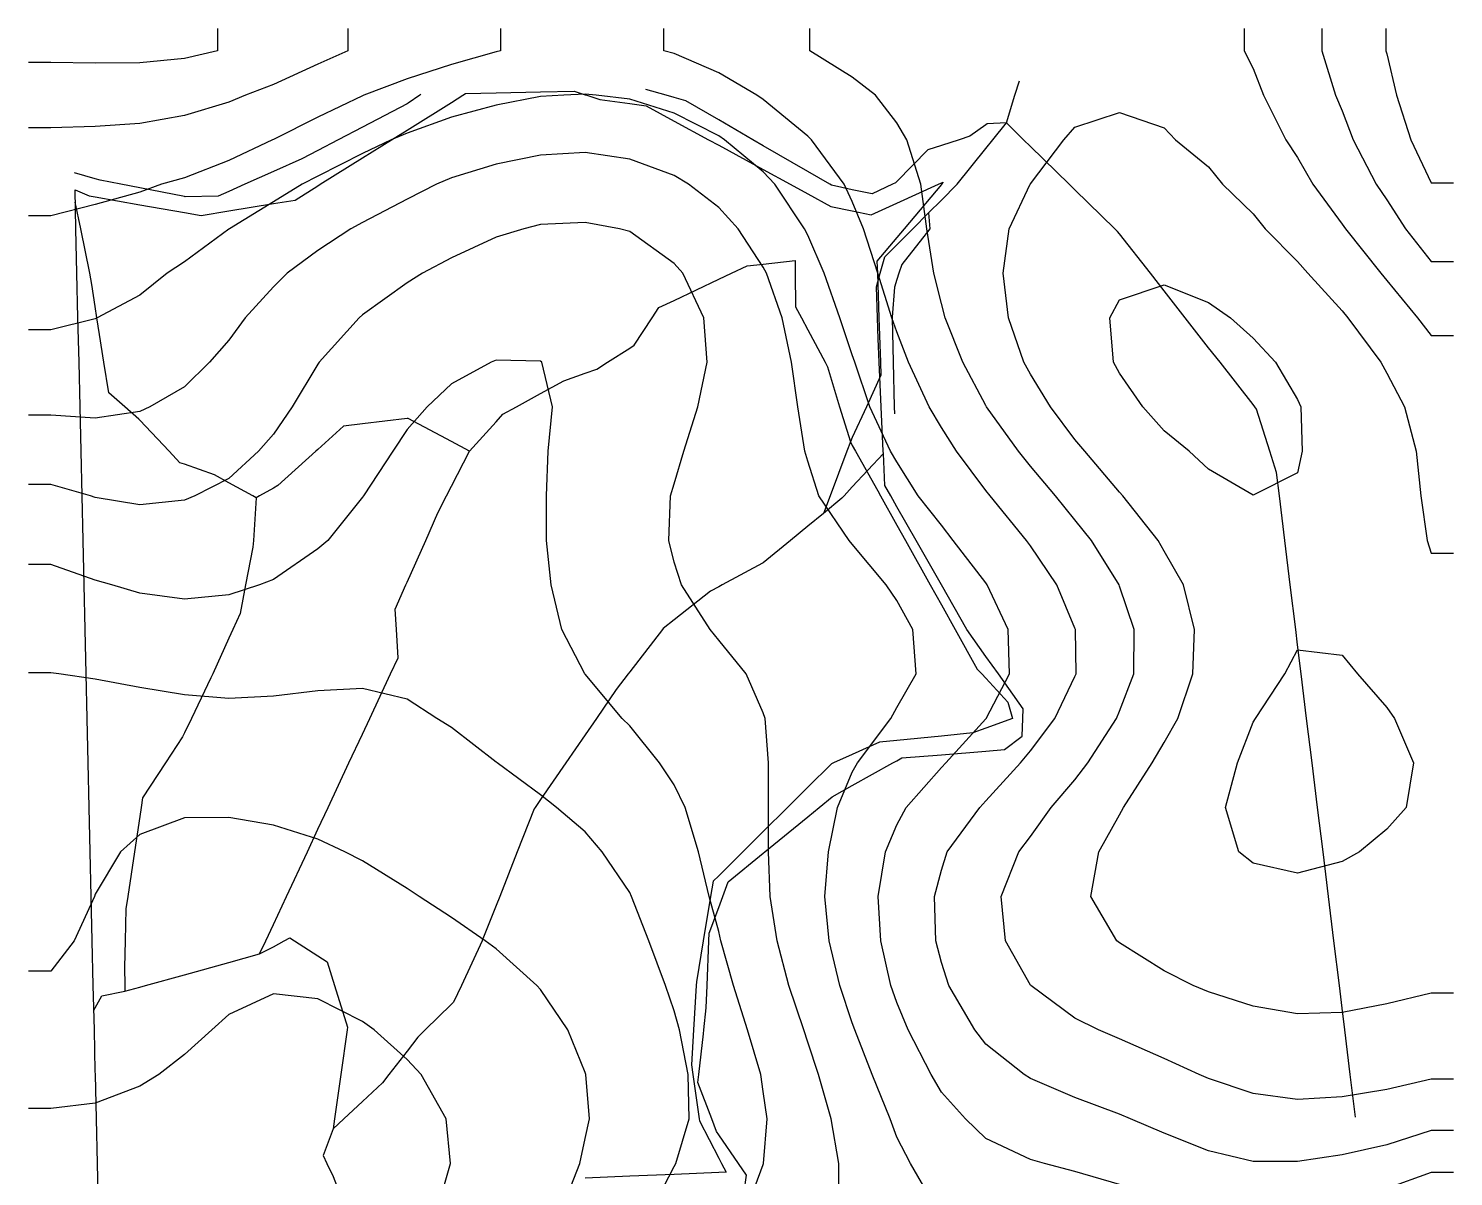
# Model space of a CAD drawing. Header units: millimetres. Extents: x -30 to 930, y -20 to 1180.
# Drawn here: x -30 to 930, y 407 to 1180 of the extents above; entities that cross this region are included whole.
import ezdxf

# ---------------------------------------------------------------- set-up
doc = ezdxf.new("R2010")
doc.units = ezdxf.units.MM
for name, color, linetype in [('contours', 254, 'Continuous'), ('parks', 110, 'Continuous'), ('roads_2', 50, 'Continuous'), ('roads_3', 192, 'Continuous'), ('roads_4', 198, 'Continuous')]:
    doc.layers.add(name, color=color, linetype=linetype)

msp = doc.modelspace()

# ---------------------------------------------------------------- linework, layer by layer
at = {"layer": 'contours'}
for points in [[(97.3502554983, 1180.3309367, 114.352539062), (97.3502554983, 1165.3309367, 114.352539062), (75.0000001959, 1160.09425473, 114.352539062), (45.0000001959, 1157.14636095, 114.352539062), (15.0000001959, 1156.87166073, 114.352539062), (-14.9999998041, 1157.49053257, 114.352539062), (-29.9999998041, 1157.49053257, 114.352539062)], [(185.207310876, 1180.3309367, 104.352539062), (185.207310876, 1165.3309367, 104.352539062), (165.000000196, 1156.36998145, 104.352539062), (135.000000196, 1142.64163609, 104.352539062), (116.211280095, 1135.3309367, 104.352539062), (105.000000196, 1130.65041802, 104.352539062), (75.0000001959, 1121.67673938, 104.352539062), (45.0000001959, 1116.38778813, 104.352539062), (15.0000001959, 1114.29843369, 104.352539062), (-14.9999998041, 1113.42312186, 104.352539062), (-29.9999998041, 1113.42312186, 104.352539062)], [(288.017881859, 1180.3309367, 94.3525390625), (288.017881859, 1165.3309367, 94.3525390625), (285.000000196, 1164.63005139, 94.3525390625), (255.000000196, 1156.05925835, 94.3525390625), (225.000000196, 1146.34788879, 94.3525390625), (195.84457433, 1135.3309367, 94.3525390625), (195.000000196, 1134.97800093, 94.3525390625), (165.000000196, 1120.62493773, 94.3525390625), (135.000000196, 1105.58787154, 94.3525390625), (134.398984244, 1105.3309367, 94.3525390625), (105.000000196, 1091.29036671, 94.3525390625), (75.0000001959, 1079.58200228, 94.3525390625), (59.6401158214, 1075.3309367, 94.3525390625), (45.0000001959, 1069.94273867, 94.3525390625), (15.0000001959, 1061.6732168, 94.3525390625), (-14.9999998041, 1054.15446611, 94.3525390625), (-29.9999998041, 1054.15446611, 94.3525390625)], [(930.000000196, 437.647139145, 94.3525390625), (915.000000196, 437.647139145, 94.3525390625), (885.000000196, 427.806593066, 94.3525390625), (855.000000196, 421.175825447, 94.3525390625), (825.000000196, 416.56626477, 94.3525390625), (795.000000196, 416.756983208, 94.3525390625), (765.000000196, 423.763644177, 94.3525390625), (735.000000196, 435.767292767, 94.3525390625), (712.486589187, 445.330936696, 94.3525390625), (705.000000196, 448.638823328, 94.3525390625), (675.000000196, 459.705679443, 94.3525390625), (645.000000196, 472.501146019, 94.3525390625), (640.753264242, 475.330936696, 94.3525390625), (615.000000196, 495.730825247, 94.3525390625), (607.461281394, 505.330936696, 94.3525390625), (590.03491545, 535.330936696, 94.3525390625), (585.000000196, 550.758274441, 94.3525390625), (581.19281154, 565.330936696, 94.3525390625), (580.257514739, 595.330936696, 94.3525390625), (585.000000196, 613.023131056, 94.3525390625), (588.907735395, 625.330936696, 94.3525390625), (610.907754262, 655.330936696, 94.3525390625), (615.000000196, 659.652520366, 94.3525390625), (638.390163837, 685.330936696, 94.3525390625), (645.000000196, 693.377838132, 94.3525390625), (661.399891861, 715.330936696, 94.3525390625), (675.000000196, 743.58367251, 94.3525390625), (675.745427537, 745.330936696, 94.3525390625), (675.310870291, 775.330936696, 94.3525390625), (675.000000196, 776.155568989, 94.3525390625), (662.87560471, 805.330936696, 94.3525390625), (645.000000196, 831.627872218, 94.3525390625), (642.31073401, 835.330936696, 94.3525390625), (617.919365983, 865.330936696, 94.3525390625), (615.000000196, 869.003010928, 94.3525390625), (595.143207651, 895.330936696, 94.3525390625), (585.000000196, 911.316943068, 94.3525390625), (576.819080886, 925.330936696, 94.3525390625), (562.809465554, 955.330936696, 94.3525390625), (555.000000196, 975.969649098, 94.3525390625), (551.578155454, 985.330936696, 94.3525390625), (542.203659165, 1015.3309367, 94.3525390625), (532.624418753, 1045.3309367, 94.3525390625), (525.000000196, 1063.65920688, 94.3525390625), (519.473344087, 1075.3309367, 94.3525390625), (497.600514661, 1105.3309367, 94.3525390625), (495.000000196, 1107.86291522, 94.3525390625), (465.000000196, 1132.46996954, 94.3525390625), (460.594006486, 1135.3309367, 94.3525390625), (435.000000196, 1150.46034815, 94.3525390625), (405.000000196, 1163.38761438, 94.3525390625), (398.008009601, 1165.3309367, 94.3525390625), (398.008009601, 1180.3309367, 94.3525390625)], [(930.000000196, 472.202824562, 104.352539062), (915.000000196, 472.202824562, 104.352539062), (885.000000196, 465.103228645, 104.352539062), (855.000000196, 460.183376946, 104.352539062), (825.000000196, 458.410580795, 104.352539062), (795.000000196, 462.612793413, 104.352539062), (765.000000196, 472.611393036, 104.352539062), (758.764285401, 475.330936696, 104.352539062), (735.000000196, 486.131053312, 104.352539062), (705.000000196, 499.40481378, 104.352539062), (690.899237069, 505.330936696, 104.352539062), (675.000000196, 513.27206297, 104.352539062), (645.225498673, 535.330936696, 104.352539062), (645.000000196, 535.597553597, 104.352539062), (628.201586855, 565.330936696, 104.352539062), (625.242781074, 595.330936696, 104.352539062), (637.100897744, 625.330936696, 104.352539062), (645.000000196, 635.665895183, 104.352539062), (659.054800309, 655.330936696, 104.352539062), (675.000000196, 673.986648301, 104.352539062), (683.613392244, 685.330936696, 104.352539062), (702.994612747, 715.330936696, 104.352539062), (705.000000196, 720.204596956, 104.352539062), (714.678449989, 745.330936696, 104.352539062), (714.83812085, 775.330936696, 104.352539062), (705.000000196, 804.495396151, 104.352539062), (704.69879186, 805.330936696, 104.352539062), (686.043593327, 835.330936696, 104.352539062), (675.000000196, 849.092216188, 104.352539062), (661.803920466, 865.330936696, 104.352539062), (645.000000196, 885.389959551, 104.352539062), (636.985001577, 895.330936696, 104.352539062), (615.498743283, 925.330936696, 104.352539062), (615.000000196, 926.188653917, 104.352539062), (599.372918617, 955.330936696, 104.352539062), (587.507718948, 985.330936696, 104.352539062), (585.000000196, 995.044420019, 104.352539062), (579.934305327, 1015.3309367, 104.352539062), (575.216206466, 1045.3309367, 104.352539062), (571.066212813, 1075.3309367, 104.352539062), (561.644733143, 1105.3309367, 104.352539062), (555.000000196, 1116.8473764, 104.352539062), (540.578163797, 1135.3309367, 104.352539062), (525.000000196, 1147.53846002, 104.352539062), (496.318105176, 1165.3309367, 104.352539062), (496.318105176, 1180.3309367, 104.352539062)], [(788.890030082, 1180.3309367, 104.352539062), (788.890030082, 1165.3309367, 104.352539062), (795.000000196, 1153.37351407, 104.352539062), (802.035295839, 1135.3309367, 104.352539062), (817.057689334, 1105.3309367, 104.352539062), (825.000000196, 1093.33850259, 104.352539062), (835.181858462, 1075.3309367, 104.352539062), (855.000000196, 1048.52279462, 104.352539062), (857.136550133, 1045.3309367, 104.352539062), (880.968857774, 1015.3309367, 104.352539062), (885.000000196, 1010.53161597, 104.352539062), (905.809920597, 985.330936696, 104.352539062), (915.000000196, 973.326392523, 104.352539062), (930.000000196, 973.326392523, 104.352539062)], [(841.339861806, 1180.3309367, 94.3525390625), (841.339861806, 1165.3309367, 94.3525390625), (850.561652313, 1135.3309367, 94.3525390625), (855.000000196, 1124.81299544, 94.3525390625), (862.309064452, 1105.3309367, 94.3525390625), (877.866438147, 1075.3309367, 94.3525390625), (885.000000196, 1064.87801876, 94.3525390625), (897.577317801, 1045.3309367, 94.3525390625), (915.000000196, 1023.32007188, 94.3525390625), (930.000000196, 1023.32007188, 94.3525390625)], [(884.476865477, 1180.3309367, 84.3525390625), (884.476865477, 1165.3309367, 84.3525390625), (885.000000196, 1163.25462611, 84.3525390625), (891.539436269, 1135.3309367, 84.3525390625), (901.348160147, 1105.3309367, 84.3525390625), (915.000000196, 1076.31366028, 84.3525390625), (930.000000196, 1076.31366028, 84.3525390625)], [(705.000000196, 401.238445602, 84.3525390625), (675.000000196, 409.983708024, 84.3525390625), (654.443390217, 415.330936696, 84.3525390625), (645.000000196, 418.090013654, 84.3525390625), (615.000000196, 432.241849237, 84.3525390625), (601.30639048, 445.330936696, 84.3525390625), (585.000000196, 463.447973667, 84.3525390625), (578.11503879, 475.330936696, 84.3525390625), (562.569593387, 505.330936696, 84.3525390625), (555.000000196, 523.881291786, 84.3525390625), (550.96012545, 535.330936696, 84.3525390625), (544.104859259, 565.330936696, 84.3525390625), (542.305253317, 595.330936696, 84.3525390625), (547.273981885, 625.330936696, 84.3525390625), (555.000000196, 643.657402326, 84.3525390625), (561.175102619, 655.330936696, 84.3525390625), (585.000000196, 682.22465961, 84.3525390625), (587.937338253, 685.330936696, 84.3525390625), (615.000000196, 715.116528762, 84.3525390625), (615.177283488, 715.330936696, 84.3525390625), (630.906974166, 745.330936696, 84.3525390625), (629.946428498, 775.330936696, 84.3525390625), (615.93230991, 805.330936696, 84.3525390625), (615.000000196, 806.634712396, 84.3525390625), (592.949517896, 835.330936696, 84.3525390625), (585.000000196, 845.483231365, 84.3525390625), (569.409840748, 865.330936696, 84.3525390625), (555.000000196, 888.354629233, 84.3525390625), (550.778114704, 895.330936696, 84.3525390625), (536.873036556, 925.330936696, 84.3525390625), (526.699475455, 955.330936696, 84.3525390625), (525.000000196, 960.425945424, 84.3525390625), (516.66820681, 985.330936696, 84.3525390625), (506.128952246, 1015.3309367, 84.3525390625), (495.000000196, 1041.08610485, 84.3525390625), (492.865913699, 1045.3309367, 84.3525390625), (472.730381809, 1075.3309367, 84.3525390625), (465.000000196, 1083.68616858, 84.3525390625), (438.875465231, 1105.3309367, 84.3525390625), (435.000000196, 1107.97925018, 84.3525390625), (405.000000196, 1123.25681581, 84.3525390625), (375.000000196, 1132.67258022, 84.3525390625), (352.343341567, 1135.3309367, 84.3525390625), (345.000000196, 1136.17320393, 84.3525390625), (330.717400117, 1135.3309367, 84.3525390625), (315.000000196, 1134.40514984, 84.3525390625), (285.000000196, 1128.58857713, 84.3525390625), (255.000000196, 1120.58187981, 84.3525390625), (225.000000196, 1109.83387995, 84.3525390625), (214.233208296, 1105.3309367, 84.3525390625), (195.000000196, 1096.0301404, 84.3525390625), (165.000000196, 1080.86374891, 84.3525390625), (154.462401093, 1075.3309367, 84.3525390625), (135.000000196, 1063.43865995, 84.3525390625), (105.4347967, 1045.3309367, 84.3525390625), (105.000000196, 1045.00026277, 84.3525390625), (75.0000001959, 1022.98511168, 84.3525390625), (63.382151274, 1015.3309367, 84.3525390625), (45.0000001959, 1000.50328294, 84.3525390625), (16.2441081574, 985.330936696, 84.3525390625), (15.0000001959, 984.74452751, 84.3525390625), (-14.9999998041, 977.166099993, 84.3525390625), (-29.9999998041, 977.166099993, 84.3525390625)], [(930.000000196, 530.158610076, 114.352539062), (915.000000196, 530.158610076, 114.352539062), (885.000000196, 523.008132584, 114.352539062), (855.000000196, 517.129917843, 114.352539062), (825.000000196, 516.199362742, 114.352539062), (795.000000196, 521.259184645, 114.352539062), (765.000000196, 530.919404285, 114.352539062), (754.534161213, 535.330936696, 114.352539062), (735.000000196, 545.179784622, 114.352539062), (705.000000196, 563.979668623, 114.352539062), (703.288844618, 565.330936696, 114.352539062), (685.684765789, 595.330936696, 114.352539062), (691.031104055, 625.330936696, 114.352539062), (705.000000196, 650.237496945, 114.352539062), (707.609888479, 655.330936696, 114.352539062), (726.9846814, 685.330936696, 114.352539062), (735.000000196, 698.996437638, 114.352539062), (744.281606003, 715.330936696, 114.352539062), (754.290463286, 745.330936696, 114.352539062), (755.428694922, 775.330936696, 114.352539062), (748.18552346, 805.330936696, 114.352539062), (735.000000196, 828.14336627, 114.352539062), (731.058530706, 835.330936696, 114.352539062), (707.321678202, 865.330936696, 114.352539062), (705.000000196, 867.863266599, 114.352539062), (681.592954602, 895.330936696, 114.352539062), (675.000000196, 903.352363857, 114.352539062), (658.409684455, 925.330936696, 114.352539062), (645.000000196, 947.231869573, 114.352539062), (640.46120658, 955.330936696, 114.352539062), (630.164050006, 985.330936696, 114.352539062), (626.591564828, 1015.3309367, 114.352539062), (630.668272073, 1045.3309367, 114.352539062), (644.886549132, 1075.3309367, 114.352539062), (645.000000196, 1075.59219706, 114.352539062), (667.555219102, 1105.3309367, 114.352539062), (675.000000196, 1113.72255583, 114.352539062), (705.000000196, 1123.65870894, 114.352539062), (735.000000196, 1113.29525107, 114.352539062), (742.790873157, 1105.3309367, 114.352539062), (765.000000196, 1087.14813562, 114.352539062), (774.434378835, 1075.3309367, 114.352539062), (795.000000196, 1055.29762081, 114.352539062), (803.14296844, 1045.3309367, 114.352539062), (825.000000196, 1023.33835768, 114.352539062), (831.849765349, 1015.3309367, 114.352539062), (855.000000196, 990.084559355, 114.352539062), (858.918944191, 985.330936696, 114.352539062), (881.097514686, 955.330936696, 114.352539062), (885.000000196, 948.066500274, 114.352539062), (896.897452895, 925.330936696, 114.352539062), (904.916335838, 895.330936696, 114.352539062), (907.997433766, 865.330936696, 114.352539062), (912.268672709, 835.330936696, 114.352539062), (915.000000196, 826.758491267, 114.352539062), (930.000000196, 826.758491267, 114.352539062)], [(581.589869255, 385.330936696, 74.3525390625), (564.219204246, 415.330936696, 74.3525390625), (555.000000196, 433.104374196, 74.3525390625), (550.486780547, 445.330936696, 74.3525390625), (538.39378354, 475.330936696, 74.3525390625), (526.652703115, 505.330936696, 74.3525390625), (525.000000196, 510.12302673, 74.3525390625), (516.595745243, 535.330936696, 74.3525390625), (509.469636758, 565.330936696, 74.3525390625), (506.467539022, 595.330936696, 74.3525390625), (508.872099442, 625.330936696, 74.3525390625), (514.991482893, 655.330936696, 74.3525390625), (525.000000196, 679.014377304, 74.3525390625), (528.530619734, 685.330936696, 74.3525390625), (550.955306704, 715.330936696, 74.3525390625), (555.000000196, 722.61272463, 74.3525390625), (568.06660511, 745.330936696, 74.3525390625), (565.748118832, 775.330936696, 74.3525390625), (555.000000196, 794.78086994, 74.3525390625), (547.712625916, 805.330936696, 74.3525390625), (525.000000196, 832.864804906, 74.3525390625), (522.803446735, 835.330936696, 74.3525390625), (502.498749439, 865.330936696, 74.3525390625), (495.000000196, 888.634720008, 74.3525390625), (493.084608558, 895.330936696, 74.3525390625), (488.263310656, 925.330936696, 74.3525390625), (483.91861294, 955.330936696, 74.3525390625), (477.816698478, 985.330936696, 74.3525390625), (467.159661656, 1015.3309367, 74.3525390625), (465.000000196, 1019.43966583, 74.3525390625), (448.003743066, 1045.3309367, 74.3525390625), (435.000000196, 1059.56218952, 74.3525390625), (414.526131538, 1075.3309367, 74.3525390625), (405.000000196, 1081.16912066, 74.3525390625), (375.000000196, 1092.3396344, 74.3525390625), (345.000000196, 1096.7558681, 74.3525390625), (315.000000196, 1095.01284994, 74.3525390625), (285.000000196, 1088.96562518, 74.3525390625), (255.000000196, 1079.68397138, 74.3525390625), (244.898399242, 1075.3309367, 74.3525390625), (225.000000196, 1065.26323814, 74.3525390625), (195.000000196, 1049.67021868, 74.3525390625), (187.078755939, 1045.3309367, 74.3525390625), (165.000000196, 1030.72721206, 74.3525390625), (144.335993425, 1015.3309367, 74.3525390625), (135.000000196, 1006.11278483, 74.3525390625), (115.94985903, 985.330936696, 74.3525390625), (105.000000196, 970.270582094, 74.3525390625), (91.8982147487, 955.330936696, 74.3525390625), (75.0000001959, 938.860989185, 74.3525390625), (51.8205062348, 925.330936696, 74.3525390625), (45.0000001959, 922.201305693, 74.3525390625), (15.0000001959, 917.612196945, 74.3525390625), (-14.9999998041, 919.781925518, 74.3525390625), (-29.9999998041, 919.781925518, 74.3525390625)], [(515.791081104, 385.330936696, 64.3525390625), (515.837846259, 415.330936696, 64.3525390625), (510.673524401, 445.330936696, 64.3525390625), (502.217448828, 475.330936696, 64.3525390625), (495.000000196, 497.070230211, 64.3525390625), (492.221624625, 505.330936696, 64.3525390625), (482.243895275, 535.330936696, 64.3525390625), (474.302887171, 565.330936696, 64.3525390625), (469.72838136, 595.330936696, 64.3525390625), (468.444288286, 625.330936696, 64.3525390625), (468.486199112, 655.330936696, 64.3525390625), (468.440039747, 685.330936696, 64.3525390625), (466.187800732, 715.330936696, 64.3525390625), (465.000000196, 719.167168248, 64.3525390625), (453.417594301, 745.330936696, 64.3525390625), (435.000000196, 768.007601232, 64.3525390625), (429.214726616, 775.330936696, 64.3525390625), (409.981213356, 805.330936696, 64.3525390625), (405.000000196, 820.553772924, 64.3525390625), (401.415521534, 835.330936696, 64.3525390625), (402.589964453, 865.330936696, 64.3525390625), (405.000000196, 873.521519589, 64.3525390625), (411.418308222, 895.330936696, 64.3525390625), (420.983192687, 925.330936696, 64.3525390625), (427.103895155, 955.330936696, 64.3525390625), (425.002080449, 985.330936696, 64.3525390625), (410.923927388, 1015.3309367, 64.3525390625), (405.000000196, 1022.00153835, 64.3525390625), (375.000000196, 1043.48436076, 64.3525390625), (368.067590175, 1045.3309367, 64.3525390625), (345.000000196, 1049.5005047, 64.3525390625), (315.000000196, 1048.16943538, 64.3525390625), (303.592544262, 1045.3309367, 64.3525390625), (285.000000196, 1039.62955622, 64.3525390625), (255.000000196, 1025.76813895, 64.3525390625), (235.357664689, 1015.3309367, 64.3525390625), (225.000000196, 1009.00611381, 64.3525390625), (195.000000196, 987.255208847, 64.3525390625), (192.744410321, 985.330936696, 64.3525390625), (165.758968595, 955.330936696, 64.3525390625), (165.000000196, 954.175192249, 64.3525390625), (147.734719652, 925.330936696, 64.3525390625), (135.000000196, 906.805987159, 64.3525390625), (124.88733761, 895.330936696, 64.3525390625), (105.000000196, 876.971881744, 64.3525390625), (82.08590416, 865.330936696, 64.3525390625), (75.0000001959, 862.480196271, 64.3525390625), (45.0000001959, 859.367576776, 64.3525390625), (15.0000001959, 864.314525723, 64.3525390625), (11.8519772151, 865.330936696, 64.3525390625), (-14.9999998041, 872.896962664, 64.3525390625), (-29.9999998041, 872.896962664, 64.3525390625)], [(825.000000196, 880.930093498, 124.352539062), (795.000000196, 865.779378881, 124.352539062), (765.000000196, 883.32512018, 124.352539062), (751.908514515, 895.330936696, 124.352539062), (735.000000196, 909.147966088, 124.352539062), (720.610617546, 925.330936696, 124.352539062), (705.000000196, 947.956717404, 124.352539062), (701.001724739, 955.330936696, 124.352539062), (698.401827632, 985.330936696, 124.352539062), (705.000000196, 997.522899691, 124.352539062), (735.000000196, 1007.60120768, 124.352539062), (765.000000196, 995.74441709, 124.352539062), (779.670447931, 985.330936696, 124.352539062), (795.000000196, 971.675858571, 124.352539062), (810.004482571, 955.330936696, 124.352539062), (825.000000196, 930.153526404, 124.352539062), (827.201638369, 925.330936696, 124.352539062), (828.101088481, 895.330936696, 124.352539062), (825.000000196, 880.930093498, 124.352539062)], [(454.205313191, 385.330936696, 54.3525390625), (465.000000196, 414.671601828, 54.3525390625), (465.202706183, 415.330936696, 54.3525390625), (467.681841637, 445.330936696, 54.3525390625), (465.000000196, 463.893329966, 54.3525390625), (463.320127273, 475.330936696, 54.3525390625), (454.485644616, 505.330936696, 54.3525390625), (445.02989574, 535.330936696, 54.3525390625), (436.465100322, 565.330936696, 54.3525390625), (435.000000196, 571.699488825, 54.3525390625), (428.471579699, 595.330936696, 54.3525390625), (421.336691985, 625.330936696, 54.3525390625), (412.371802005, 655.330936696, 54.3525390625), (405.000000196, 670.502903207, 54.3525390625), (395.191877893, 685.330936696, 54.3525390625), (375.000000196, 710.315494668, 54.3525390625), (370.01284928, 715.330936696, 54.3525390625), (345.000000196, 745.164961064, 54.3525390625), (344.860411581, 745.330936696, 54.3525390625), (329.311153783, 775.330936696, 54.3525390625), (322.041907107, 805.330936696, 54.3525390625), (319.014101192, 835.330936696, 54.3525390625), (319.041078387, 865.330936696, 54.3525390625), (320.116230518, 895.330936696, 54.3525390625), (323.024812691, 925.330936696, 54.3525390625), (315.839624695, 955.330936696, 54.3525390625), (315.000000196, 956.011642061, 54.3525390625), (285.000000196, 956.847058433, 54.3525390625), (281.651771829, 955.330936696, 54.3525390625), (255.000000196, 940.924082378, 54.3525390625), (238.533445564, 925.330936696, 54.3525390625), (225.000000196, 910.094007901, 54.3525390625), (215.354837125, 895.330936696, 54.3525390625), (195.784539733, 865.330936696, 54.3525390625), (195.000000196, 864.34800785, 54.3525390625), (171.765324598, 835.330936696, 54.3525390625), (165.000000196, 829.588632987, 54.3525390625), (135.000000196, 808.998783119, 54.3525390625), (125.690455269, 805.330936696, 54.3525390625), (105.000000196, 798.614958399, 54.3525390625), (75.0000001959, 795.727942857, 54.3525390625), (45.0000001959, 799.730248335, 54.3525390625), (26.103604275, 805.330936696, 54.3525390625), (15.0000001959, 808.458910621, 54.3525390625), (-14.9999998041, 819.109427347, 54.3525390625), (-29.9999998041, 819.109427347, 54.3525390625)], [(866.728112614, 625.330936696, 124.352539062), (855.000000196, 618.897168363, 124.352539062), (825.000000196, 610.975194809, 124.352539062), (795.000000196, 617.782657804, 124.352539062), (785.446964839, 625.330936696, 124.352539062), (776.482153186, 655.330936696, 124.352539062), (784.388870469, 685.330936696, 124.352539062), (795.000000196, 712.861921983, 124.352539062), (796.624904838, 715.330936696, 124.352539062), (816.453675635, 745.330936696, 124.352539062), (825.000000196, 761.587269925, 124.352539062), (855.000000196, 757.969304748, 124.352539062), (865.375558295, 745.330936696, 124.352539062), (885.000000196, 722.741601285, 124.352539062), (890.182225301, 715.330936696, 124.352539062), (903.08378385, 685.330936696, 124.352539062), (898.004612582, 655.330936696, 124.352539062), (885.000000196, 640.555573265, 124.352539062), (866.728112614, 625.330936696, 124.352539062)], [(390.624363585, 385.330936696, 44.3525390625), (405.000000196, 413.366546523, 44.3525390625), (406.005401758, 415.330936696, 44.3525390625), (414.974204989, 445.330936696, 44.3525390625), (414.499939789, 475.330936696, 44.3525390625), (408.582666579, 505.330936696, 44.3525390625), (405.000000196, 518.139742092, 44.3525390625), (399.142064679, 535.330936696, 44.3525390625), (388.00353669, 565.330936696, 44.3525390625), (376.191866705, 595.330936696, 44.3525390625), (375.000000196, 597.937632724, 44.3525390625), (356.423159463, 625.330936696, 44.3525390625), (345.000000196, 638.955206378, 44.3525390625), (325.63282192, 655.330936696, 44.3525390625), (315.000000196, 663.860536122, 44.3525390625), (285.703568369, 685.330936696, 44.3525390625), (285.000000196, 685.918684005, 44.3525390625), (255.000000196, 709.240966757, 44.3525390625), (245.116929825, 715.330936696, 44.3525390625), (225.000000196, 728.30802068, 44.3525390625), (195.000000196, 735.552000237, 44.3525390625), (165.000000196, 733.881486808, 44.3525390625), (135.000000196, 730.311295445, 44.3525390625), (105.000000196, 728.787237587, 44.3525390625), (75.0000001959, 731.152949523, 44.3525390625), (45.0000001959, 736.060748708, 44.3525390625), (15.0000001959, 741.806154996, 44.3525390625), (-9.63751484797, 745.330936696, 44.3525390625), (-14.9999998041, 746.112836922, 44.3525390625), (-29.9999998041, 746.112836922, 44.3525390625)], [(329.650568814, 385.330936696, 34.3525390625), (341.47584408, 415.330936696, 34.3525390625), (345.000000196, 432.141747507, 34.3525390625), (347.883549179, 445.330936696, 34.3525390625), (345.377530162, 475.330936696, 34.3525390625), (345.000000196, 476.592565239, 34.3525390625), (333.360447014, 505.330936696, 34.3525390625), (315.000000196, 532.594104983, 34.3525390625), (312.45189381, 535.330936696, 34.3525390625), (285.000000196, 559.911372105, 34.3525390625), (277.624475133, 565.330936696, 34.3525390625), (255.000000196, 581.026017899, 34.3525390625), (233.210763235, 595.330936696, 34.3525390625), (225.000000196, 600.743631599, 34.3525390625), (195.000000196, 619.389816726, 34.3525390625), (183.117347725, 625.330936696, 34.3525390625), (165.000000196, 633.952116276, 34.3525390625), (135.000000196, 643.371725317, 34.3525390625), (105.000000196, 648.469578859, 34.3525390625), (75.0000001959, 648.268316426, 34.3525390625), (45.0000001959, 637.173862902, 34.3525390625), (31.9066157666, 625.330936696, 34.3525390625), (15.0000001959, 596.824560229, 34.3525390625), (14.3664168144, 595.330936696, 34.3525390625), (0.783322443254, 565.330936696, 34.3525390625), (-14.9999998041, 545.000639971, 34.3525390625), (-29.9999998041, 545.000639971, 34.3525390625)], [(245.754469739, 385.330936696, 24.3525390625), (254.242842885, 415.330936696, 24.3525390625), (251.36698733, 445.330936696, 24.3525390625), (234.524996044, 475.330936696, 24.3525390625), (225.000000196, 485.339226038, 24.3525390625), (202.870768535, 505.330936696, 24.3525390625), (195.000000196, 511.059247867, 24.3525390625), (165.000000196, 526.284546891, 24.3525390625), (135.000000196, 529.6233606, 24.3525390625), (105.000000196, 515.790078908, 24.3525390625), (93.4498032637, 505.330936696, 24.3525390625), (75.0000001959, 488.890401799, 24.3525390625), (57.8060392922, 475.330936696, 24.3525390625), (45.0000001959, 467.506256528, 24.3525390625), (15.0000001959, 456.090317674, 24.3525390625), (-14.9999998041, 452.403693683, 24.3525390625), (-29.9999998041, 452.403693683, 24.3525390625)], [(930.000000196, 409.162572204, 84.3525390625), (915.000000196, 409.162572204, 84.3525390625), (885.000000196, 398.50507244, 84.3525390625)]]:
    msp.add_polyline3d(points, dxfattribs=at)
at = {"layer": 'parks'}
for points in [[(1.35393317707, 1071.47504238, 96.6759041798), (10.8254898899, 1067.51426134, 95.7843784222), (15.0000001959, 1066.78466686, 95.5367377477), (45.0000001959, 1061.54145675, 93.3065860081), (75.0000001959, 1056.29824665, 90.1256628119), (86.4245331232, 1054.3015391, 88.5612771044), (105.000000196, 1057.36359088, 87.2666701689), (135.000000196, 1062.30890684, 84.5176829467), (149.566806943, 1064.71015556, 83.1748894575), (165.000000196, 1074.34803942, 83.2112750063), (166.573918689, 1075.3309367, 83.2349339927), (195.000000196, 1093.08275692, 84.0759247039), (214.613073808, 1105.3309367, 84.7103691373), (225.000000196, 1111.81747441, 85.2790600648), (255.000000196, 1130.55219191, 87.4061062277), (262.652228927, 1135.3309367, 88.1295381485), (264.477792157, 1136.47098374, 88.3283572383), (285.000000196, 1136.94186387, 86.9801360731), (315.000000196, 1137.63021105, 85.6076295993), (337.506011396, 1138.14660935, 85.3871225094), (345.000000196, 1135.71551264, 84.6330227107), (346.185476621, 1135.3309367, 84.568105044), (355.005886861, 1132.4695406, 84.0942797352), (375.000000196, 1129.75660606, 84.0081890792), (386.147033209, 1128.24410233, 84.5044978134), (405.000000196, 1117.95436832, 83.4295432444), (428.12879432, 1105.3309367, 83.2461134164), (435.000000196, 1101.58071102, 83.3142348239), (465.000000196, 1085.20705373, 85.0486787815), (483.095133471, 1075.3309367, 86.9338456702), (495.000000196, 1068.83339643, 88.5339074986), (510.478978981, 1060.38514664, 90.9990528203), (525.000000196, 1057.35557516, 94.1045225926), (537.597060795, 1054.72740632, 96.7689664854), (555.000000196, 1062.61196708, 101.277246352), (583.073530781, 1075.3309367, 106.80240898), (585.000000196, 1076.20374127, 107.143811589), (586.301049879, 1076.79319372, 107.328569996), (585.07689222, 1075.3309367, 107.141842616), (585.000000196, 1075.23908913, 107.130633841), (559.961793362, 1045.3309367, 101.379247444), (555.000000196, 1039.40407191, 99.8932916189), (541.605302138, 1023.4040974, 95.2280500856), (541.8820228, 1015.3309367, 94.6630116405), (542.910321398, 985.330936696, 92.2391634501), (543.938619996, 955.330936696, 89.5114716924), (544.238012923, 946.596326131, 88.6982503616), (534.498638941, 925.330936696, 84.183643983), (525.000000196, 904.591179457, 80.3810234051), (523.673723523, 901.695327012, 79.9478196649), (525.000000196, 899.320387098, 79.9930059273), (527.227894458, 895.330936696, 80.1360452352), (542.113901893, 868.674829469, 80.3574867685), (543.981432464, 865.330936696, 80.3093497783), (555.000000196, 845.601723386, 79.7064290316), (560.736131537, 835.330936696, 79.4076162581), (577.49083061, 805.330936696, 78.3984945521), (585.000000196, 791.885449755, 78.3214994787), (594.245529683, 775.330936696, 78.4624662009), (609.17066779, 748.606843278, 80.5956630998), (612.214042784, 745.330936696, 81.0537182487), (615.000000196, 742.3321159, 81.8186662322), (629.826966215, 726.372283258, 86.6282068007), (632.803940029, 715.330936696, 88.4786052542), (632.845742107, 715.175896288, 88.5139471751), (615.000000196, 708.703945181, 85.8733713135), (606.149100933, 705.49407094, 84.7783563719), (585.000000196, 703.445007822, 81.1633227142), (555.000000196, 700.53841173, 77.191779061), (543.391964656, 699.413749372, 75.6489018754), (525.000000196, 691.057603443, 73.6755198025), (512.395546877, 685.330936696, 72.0440774042), (510.874510071, 684.63987373, 71.8359970571), (495.000000196, 668.880873596, 69.7753678938), (481.350745466, 655.330936696, 67.449756933), (465.000000196, 639.09916646, 63.9725229361), (451.130852567, 625.330936696, 60.9026087905), (435.000000196, 609.317459324, 56.7299843289), (431.161231704, 605.506623358, 55.7771508278), (429.483554192, 595.330936696, 54.9709910678), (424.53741866, 565.330936696, 52.0372817187), (419.983958016, 537.712643896, 49.1110428529), (419.844619226, 535.330936696, 48.916316472), (418.089506885, 505.330936696, 46.6593034625), (416.719016793, 481.905255168, 45.4311370747), (417.629380218, 475.330936696, 45.3322355584), (421.783560286, 445.330936696, 45.944820435), (421.964532205, 444.024022339, 46.0365736916), (435.000000196, 418.872518105, 49.3369700519), (436.835523458, 415.330936696, 49.8014504577), (439.913330919, 409.392409024, 50.7668710658), (435.000000196, 409.187083889, 49.9417822777), (405.000000196, 407.933401933, 45.2060527674), (375.000000196, 406.679719978, 40.5005539161), (345.000000196, 405.426038022, 35.8882091241)], [(17.121890534, 385.330936696, 17.182718597), (16.4324745399, 415.330936696, 20.2084106956), (15.7430585458, 445.330936696, 23.5768270727), (15.0536425517, 475.330936696, 26.8166736297), (15.0000001959, 477.665188714, 27.0433404669), (14.3642265576, 505.330936696, 29.7384692746), (13.6748105636, 535.330936696, 32.1510281935), (12.9853945695, 565.330936696, 33.838140821), (12.2959785754, 595.330936696, 34.8985379829), (11.6065625813, 625.330936696, 35.792549132), (10.9171465872, 655.330936696, 37.0091538506), (10.2277305931, 685.330936696, 38.7661756903), (9.53831459906, 715.330936696, 41.4984426298), (8.84889860497, 745.330936696, 45.0806736535), (8.15948261089, 775.330936696, 49.2295388842), (7.47006661681, 805.330936696, 53.7881550329), (6.78065062272, 835.330936696, 58.8136458347), (6.09123462864, 865.330936696, 64.4057365456), (5.40181863456, 895.330936696, 70.3606207341), (4.71240264048, 925.330936696, 76.0702062107), (4.02298664639, 955.330936696, 81.0398596463), (3.33357065231, 985.330936696, 85.2849496751), (2.64415465823, 1015.3309367, 89.0478178176), (1.95473866414, 1045.3309367, 92.7981083777), (1.35393317707, 1071.47504238, 96.6759041798)]]:
    msp.add_polyline3d(points, dxfattribs=at)
at = {"layer": 'roads_2'}
msp.add_polyline3d([(452.07681865, 396.145242361, 53.9119286168), (453.768458952, 407.458914841, 53.4612410959), (448.355582572, 415.330936696, 52.0109685819), (435.000000196, 434.754147013, 48.889888669), (433.560367842, 436.847824489, 48.5573988743), (430.310291699, 445.330936696, 47.6378050994), (420.880306608, 469.944397463, 46.1079036893), (421.497000293, 475.330936696, 46.2486722043), (424.628465092, 502.682859392, 48.0523438985), (424.932297175, 505.330936696, 48.2317456729), (426.630770632, 520.134142997, 49.5624851308), (427.231477199, 535.330936696, 50.7083562924), (428.417332411, 565.330936696, 53.1033592677), (428.62084751, 570.479501984, 53.4638756375), (435.000000196, 587.823134734, 55.9140794045), (437.761440993, 595.330936696, 57.0361531117), (441.4196074, 605.27675518, 58.2784813173), (465.000000196, 624.525237054, 64.1189840158), (465.98702422, 625.330936696, 64.3663442016), (495.000000196, 649.013991809, 70.6749103887), (502.738586682, 655.330936696, 72.2305997501), (511.527338429, 662.5051229, 73.6844736871), (525.000000196, 670.036993042, 75.7953195028), (552.357100894, 685.330936696, 78.9543282318), (555.000000196, 686.808445349, 79.203278735), (558.359586454, 688.686616705, 79.5010477996), (585.000000196, 690.868822532, 83.4629228866), (615.000000196, 693.326223361, 88.7611875963), (627.423633694, 694.343884936, 91.1535940617), (639.48867521, 703.429960006, 92.1092925502), (639.940844628, 715.330936696, 90.1872622635), (640.185576639, 721.772216984, 89.5116723895), (623.398426042, 745.330936696, 83.4158240707), (615.000000196, 757.117103705, 81.7868342444), (602.134521634, 775.172234721, 79.901511726), (602.044242722, 775.330936696, 79.8886548437), (585.000000196, 805.293138299, 79.5846736421), (584.97849827, 805.330936696, 79.5848384685), (567.912753817, 835.330936696, 80.741432637), (555.000000196, 858.030363007, 81.3646549803), (550.847009365, 865.330936696, 81.5759991143), (546.897965838, 872.272989891, 81.7097695834), (545.92004785, 893.907237071, 83.848851869), (545.855288376, 895.330936696, 83.9875290916), (544.49068576, 925.330936696, 86.7776938398), (543.126083144, 955.330936696, 89.4871677468), (542.403536476, 971.21570767, 90.878569568), (541.987174053, 985.330936696, 92.171482273), (541.374115973, 1006.11440493, 93.88357065), (543.863590052, 1015.3309367, 95.4145805142), (546.840512631, 1026.35210047, 97.0596653853), (555.000000196, 1034.53242526, 99.7737731682), (565.771005258, 1045.3309367, 102.863870174), (576.401737443, 1055.98881703, 105.445164167), (585.000000196, 1064.60868321, 107.254374866), (595.461065297, 1075.0960321, 108.768739473), (595.649165273, 1075.3309367, 108.792400551), (615.000000196, 1099.49680989, 110.953592874), (619.671680123, 1105.3309367, 111.239815646), (628.751125513, 1116.66960642, 111.770929792), (634.549311815, 1135.3309367, 111.688591482), (637.561375838, 1145.02519601, 111.468737986)], dxfattribs=at)
at = {"layer": 'roads_3'}
for points in [[(234.31578579, 1135.77874821, 90.9690945667), (233.647368976, 1135.3309367, 90.9010933198), (225.697355065, 1130.00475744, 90.2404915035), (225.000000196, 1129.63912457, 90.2096001301), (195.000000196, 1113.90970703, 89.3634745713), (178.638103178, 1105.3309367, 89.1515162215), (165.000000196, 1098.18028949, 89.1418616012), (154.223194866, 1092.52986046, 89.1852724275), (135.000000196, 1083.93729712, 89.564622431), (115.745938815, 1075.3309367, 89.8080113148), (105.000000196, 1070.52761655, 90.1566286854), (97.8178061505, 1067.31725229, 90.2045887108), (75.4602868325, 1066.91535551, 92.318754216), (75.0000001959, 1067.0049238, 92.381141374), (45.0000001959, 1072.84269612, 95.4516536468), (32.2130648607, 1075.3309367, 96.3777449301), (18.3353089333, 1078.03144268, 97.4491557949), (15.0000001959, 1079.02109997, 97.7657548156), (1.08566779946, 1083.14977941, 98.9062544772)], [(628.751125513, 1116.66960642, 111.770929792), (615.938240177, 1116.15280167, 110.800418785), (615.000000196, 1115.47594048, 110.735116937), (604.165133136, 1107.65949572, 109.729684079), (597.000109788, 1105.3309367, 108.990715571), (585.000000196, 1101.43102429, 107.705653112), (575.925379778, 1098.48186583, 106.467397111), (555.000000196, 1077.20146988, 102.33092704), (554.157807328, 1076.34498852, 102.106910604), (552.001125405, 1075.3309367, 101.604234151), (538.267591365, 1068.87355647, 98.2965647766), (525.000000196, 1071.69302706, 95.7784197648), (510.924055451, 1074.68427932, 93.0188903434), (509.808547616, 1075.3309367, 92.8542722652), (495.000000196, 1083.9154182, 91.030770065), (465.000000196, 1101.30635045, 88.3834593439), (458.057440388, 1105.3309367, 88.0470921225), (435.000000196, 1118.69728271, 87.4828512749), (412.760530705, 1131.58945295, 87.9356493762), (405.000000196, 1133.79858818, 87.5827811879), (399.616971939, 1135.3309367, 87.54631551), (385.831625623, 1139.25511355, 87.4726408344)], [(863.972921787, 446.644338639, 101.593821055), (860.461138865, 475.330936696, 108.094154926), (856.788570669, 505.330936696, 113.292459875), (855.000000196, 519.941179806, 115.337077169), (853.116002473, 535.330936696, 117.453276879), (849.443434277, 565.330936696, 120.780466431), (845.770866081, 595.330936696, 123.468790024), (842.098297885, 625.330936696, 125.639363079), (838.425729689, 655.330936696, 126.940691592), (834.753161493, 685.330936696, 127.316252959), (831.080593297, 715.330936696, 126.925449744), (827.408025101, 745.330936696, 125.683531311), (825.000000196, 765.00129904, 124.797625547), (823.735456905, 775.330936696, 124.236201819), (820.062888709, 805.330936696, 123.562002096), (816.390320513, 835.330936696, 123.749216509), (812.717752317, 865.330936696, 124.770557697), (810.78971533, 881.080435824, 125.293368241), (806.307948548, 895.330936696, 125.916778694), (797.346452271, 923.825460558, 126.905585599), (796.168961423, 925.330936696, 127.014498193), (795.000000196, 926.825507322, 127.045409924), (772.704806432, 955.330936696, 127.277317553), (765.000000196, 965.181885394, 127.092387604), (749.24065144, 985.330936696, 126.340092516), (735.000000196, 1003.53826347, 125.266121117), (725.776496448, 1015.3309367, 124.250396304), (705.000000196, 1041.89464154, 121.748806253), (703.700894239, 1043.55560818, 121.541984744), (701.880990186, 1045.3309367, 121.303001674), (675.000000196, 1071.55352134, 117.841323276), (671.127740247, 1075.3309367, 117.201257024), (645.000000196, 1100.81872101, 113.667783689), (640.374490308, 1105.3309367, 113.036548486), (628.751125513, 1116.66960642, 111.770929792)], [(576.401737443, 1055.98881703, 105.445164167), (577.168740991, 1045.3309367, 105.384313678), (577.176382326, 1045.2247567, 105.381948889), (558.334179596, 1021.32228527, 99.7435707841), (556.36288029, 1015.3309367, 98.866299479), (555.000000196, 1011.18875003, 98.1596004215), (553.319488999, 1006.0811906, 97.2483251968), (551.895854282, 985.7314943, 95.0794519473), (551.904799244, 985.330936696, 95.0472545972), (552.574737559, 955.330936696, 92.0955053993), (553.244675874, 925.330936696, 88.8751108314), (553.350334889, 920.599500376, 88.3573108401)]]:
    msp.add_polyline3d(points, dxfattribs=at)
at = {"layer": 'roads_4'}
for points in [[(14.0612705437, 518.494919025, 30.9951355555), (15.0000001959, 520.235375806, 31.0712547985), (19.3958453004, 528.385516162, 31.4156463584), (34.903767022, 531.458280248, 30.5923211497), (45.0000001959, 534.249753117, 30.0920746821), (48.9104381734, 535.330936696, 29.8920178933), (75.0000001959, 542.544350183, 28.4837072686), (105.000000196, 550.838947248, 27.3368779494), (125.724601602, 556.569021182, 27.2950091202), (129.819361312, 565.330936696, 27.9037661156), (135.000000196, 576.416402858, 28.7758205392), (143.839445289, 595.330936696, 30.6813820905), (157.859529265, 625.330936696, 33.9210770175), (165.000000196, 640.610026913, 35.5674733442), (171.879613242, 655.330936696, 37.1454650137), (185.899697218, 685.330936696, 40.1321251215), (195.000000196, 704.803650968, 42.0716424965), (199.919781194, 715.330936696, 43.1697052104), (213.939865171, 745.330936696, 46.17120081), (219.005598849, 756.17053014, 47.0522876262), (217.805021417, 775.330936696, 48.4811567191), (216.952658458, 788.934074983, 49.3268764295), (224.240305719, 805.330936696, 50.1045763959), (225.000000196, 807.040213343, 50.1535252377), (237.57391929, 835.330936696, 51.1749067613), (245.838300035, 853.925402557, 51.6177984851), (251.672102605, 865.330936696, 51.7754797743), (255.000000196, 871.837233255, 51.876682304), (267.016765552, 895.330936696, 52.6384456527), (267.119516996, 895.531823697, 52.6451927706), (255.000000196, 901.995616033, 52.9047472003), (225.814281635, 917.561453109, 55.3512771075), (225.000000196, 917.462121671, 55.3962193752), (195.000000196, 913.802523156, 58.1110806469), (182.320553203, 912.255800311, 59.5189587033), (165.000000196, 896.583024427, 60.3788566064), (163.616272636, 895.330936696, 60.4479940152), (138.048702559, 872.195717196, 61.4317617289), (135.000000196, 870.51099933, 61.6055932968), (125.626045357, 865.330936696, 61.9063863875), (123.329764658, 864.06200826, 61.9525811601), (121.022187645, 865.330936696, 62.2869314948), (105.000000196, 874.141480893, 64.6264256571), (95.2526098572, 879.501536357, 65.9113491223), (75.0000001959, 886.615456602, 68.2671417598), (72.0101073392, 887.66568468, 68.5328209926), (64.7990657065, 895.330936696, 69.9454856473), (45.0000001959, 916.377109293, 74.0737847553), (44.3151065484, 917.105143145, 74.1991018979), (34.9066883674, 925.330936696, 75.7330690045), (24.0358337911, 934.835340491, 77.4923156087), (20.7954920955, 955.330936696, 80.7313444079), (17.8224019844, 974.136130752, 83.3702902168), (16.1432474134, 985.330936696, 84.9588949802), (15.0000001959, 992.952885841, 85.9610422968), (12.7621498673, 1007.87247728, 87.8789896831), (11.25290483, 1015.3309367, 88.8604398229), (5.18230115894, 1045.3309367, 92.8613381844), (1.54121616972, 1063.3246249, 95.668502179)], [(267.119516996, 895.531823697, 52.6451927706), (285.000000196, 915.291385905, 53.1226603208), (289.52217693, 920.288803005, 53.4127982063), (298.678168324, 925.330936696, 53.8126870589), (315.000000196, 934.319243352, 54.5154767319), (330.628839651, 942.925924441, 55.5937280147), (345.000000196, 947.968181614, 56.3836044138), (352.983636074, 950.769315533, 57.0194531903), (360.066291091, 955.330936696, 57.5345649516), (375.000000196, 964.949070477, 58.8745435019), (378.07077393, 966.926818429, 59.2190020663), (390.143736038, 985.330936696, 60.6906645183), (394.631941833, 992.172792862, 61.5987740323), (405.000000196, 997.077989592, 62.9508534561), (435.000000196, 1011.27118727, 68.1476328948), (443.58104624, 1015.3309367, 70.1444329999), (454.228813082, 1020.36846535, 72.9266240874), (465.000000196, 1021.57520661, 75.2318164593), (486.383744611, 1023.97091718, 80.7948884778), (486.467203834, 1015.3309367, 79.7562486428), (486.684621748, 992.823100343, 77.7284489483), (490.664435395, 985.330936696, 77.9702359606), (495.000000196, 977.169056803, 78.4942296441), (506.600340569, 955.330936696, 79.998868359), (508.180545786, 952.356135077, 80.2205012704), (516.445439653, 925.330936696, 80.3924013804), (523.673723523, 901.695327012, 80.1478196649), (521.274812426, 895.330936696, 79.3160697172), (509.966999843, 865.330936696, 75.8180839405), (505.518313767, 853.528425705, 74.5743249437)], [(545.92004785, 893.907237071, 83.848851869), (525.000000196, 871.355452844, 78.0300608227), (519.411388508, 865.330936696, 76.9126565367), (517.872944364, 863.672495904, 76.6121869971), (505.518313767, 853.528425705, 74.5743249437), (495.000000196, 844.896546982, 73.0309545345), (483.343894762, 835.330936696, 71.7153611519), (465.000000196, 820.276976559, 69.7575517367), (464.586359228, 819.937521128, 69.713623292), (437.385921691, 805.330936696, 67.2774804808), (435.000000196, 804.049701285, 67.0478893232), (429.551956001, 801.124111672, 66.4142048315), (405.000000196, 781.757687244, 63.2883966114), (397.557379973, 775.886996401, 62.2235256387), (397.129130516, 775.330936696, 62.1520179623), (375.000000196, 746.597408832, 58.0493283463), (374.024626511, 745.330936696, 57.8700778885), (365.926228679, 734.815587182, 56.1844883956), (352.541282786, 715.330936696, 53.2857696763), (345.000000196, 704.352987539, 51.4963397232), (331.932836303, 685.330936696, 48.5538056949), (315.000000196, 660.681573455, 44.6281687121), (311.324389819, 655.330936696, 43.8403120796), (310.600956867, 654.277825362, 43.6957735038), (299.218414985, 625.330936696, 40.4012196576), (287.42176698, 595.330936696, 37.5686153353), (285.000000196, 589.17215299, 37.0172761576), (275.725184819, 565.585413674, 34.8674896301), (275.606809727, 565.330936696, 34.8425982183), (261.65170543, 535.330936696, 31.5702632827), (256.409390777, 524.061265309, 30.2587650066), (255.000000196, 522.678861916, 30.0408578728), (237.313409918, 505.330936696, 27.2547736667), (232.344009202, 500.456690691, 26.5491752477), (225.000000196, 490.992131353, 25.347956063), (212.847722366, 475.330936696, 23.5411352835), (208.436552687, 469.646061155, 23.0648931397), (195.000000196, 457.122461109, 21.8291645055), (182.348890598, 445.330936696, 21.0248500653), (175.138447797, 438.61041059, 20.7520498255), (168.42589143, 420.715967125, 20.3792162133), (170.992699383, 415.330936696, 20.4095447131), (175.154304023, 406.600105238, 20.6626524959), (179.677843258, 394.870920619, 20.9944425075)], [(123.329764658, 864.06200826, 61.9525811601), (121.478292645, 835.330936696, 58.8213426482), (121.18044236, 830.708907413, 58.2727501971), (116.24468318, 805.330936696, 55.3750448044), (112.509609502, 786.126476552, 52.9642242434), (107.633754561, 775.330936696, 51.6636881376), (105.000000196, 769.499590078, 50.8910730767), (94.0841173801, 745.330936696, 47.2646602685), (92.835206921, 742.565747247, 46.8451392755), (79.7128846348, 715.330936696, 42.6210973097), (75.0000001959, 705.549549527, 41.2593104744), (73.7219867639, 702.897088099, 40.8927624513), (62.2618243384, 685.330936696, 38.5396259851), (46.8765290323, 661.748336668, 36.4795292419), (45.9163216148, 655.330936696, 35.9504872183), (45.0000001959, 649.206842108, 35.6235064241), (41.4275531651, 625.330936696, 34.4723469277), (36.9387847154, 595.330936696, 33.5239441255), (35.6733693657, 586.873726012, 33.2746110553), (35.1062218841, 565.330936696, 32.4759674298), (34.6397184419, 547.611056603, 31.551280617), (34.840460912, 535.330936696, 30.8737756647), (34.903767022, 531.458280248, 30.5923211497)], [(125.724601602, 556.569021182, 27.2950091202), (135.000000196, 561.457353814, 27.498895707), (142.349955265, 565.330936696, 27.9684725705), (146.136730394, 567.32664785, 28.2275108809), (149.245404018, 565.330936696, 28.1127730789), (165.000000196, 555.216776406, 27.5122605937), (171.151172871, 551.267836953, 27.4467902629), (176.124839571, 535.330936696, 26.1938430829), (184.878025504, 507.283490099, 24.2174099715), (184.6011041, 505.330936696, 24.0408219796), (180.346346147, 475.330936696, 22.0064179322), (176.091588194, 445.330936696, 20.8407540976), (175.138447797, 438.61041059, 20.7520498255)]]:
    msp.add_polyline3d(points, dxfattribs=at)

doc.saveas('drawing.dxf')
